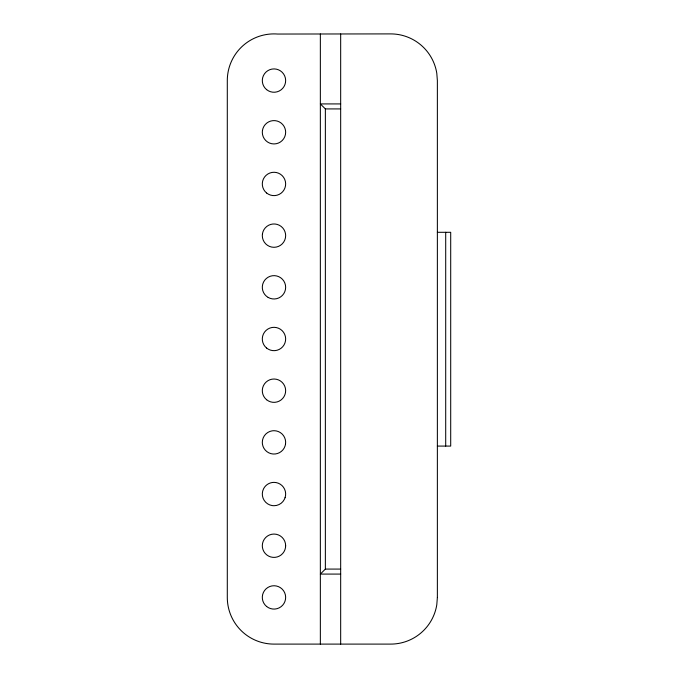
<?xml version="1.0" encoding="UTF-8"?>
<svg xmlns="http://www.w3.org/2000/svg" width="678" height="678" viewBox="0 0 678 678"><rect width="100%" height="100%" fill="white"/><g stroke="black" fill="none" stroke-linecap="round" stroke-linejoin="round"><path stroke-width="1.02" d="M340.67 103.92L320.355 103.92L325.364 108.921L325.364 569.079L320.355 574.08L340.67 574.08M325.364 108.921L340.67 108.921M437.369 232.3L450.7 232.3L450.7 446.082L437.369 446.082M325.364 569.079L340.67 569.079M445.7 232.3L445.7 446.082M340.67 33.968L340.67 644.1M320.355 33.993L320.355 644.1M437.369 597.42L436.793 604.717A46.68 46.68 0 0 1 390.681 644.1L273.98 644.1A46.68 46.68 0 0 1 227.299 597.42L227.299 80.58A46.68 46.68 0 0 1 277.641 34.044L390.681 33.9A46.68 46.68 0 0 1 436.793 73.283L437.369 80.58L437.369 597.42M262.454 130.439L262.31 132.269A11.67 11.67 0 0 0 273.98 143.939A11.67 11.67 0 0 0 285.65 132.269L285.506 130.439A11.67 11.67 0 0 0 262.454 130.439M262.454 233.808L262.31 235.63A11.67 11.67 0 0 0 273.98 247.301A11.67 11.67 0 0 0 285.65 235.63L285.506 233.808A11.67 11.67 0 0 0 262.454 233.808M285.65 545.731L285.506 547.561A11.67 11.67 0 0 1 262.454 547.561L262.31 545.731A11.67 11.67 0 0 1 273.98 534.061A11.67 11.67 0 0 1 285.65 545.731M285.506 444.192L285.082 445.971A11.67 11.67 0 0 1 262.454 444.192L262.31 442.37A11.67 11.67 0 0 1 272.149 430.844L273.98 430.7A11.67 11.67 0 0 1 285.506 444.192M285.082 497.66L284.379 499.347A11.67 11.67 0 0 1 273.98 505.72L272.149 505.576A11.67 11.67 0 0 1 263.581 488.753L264.539 487.194A11.67 11.67 0 0 1 272.149 482.524L273.98 482.38A11.67 11.67 0 0 1 285.082 497.66M266.632 606.488A11.67 11.67 0 0 0 285.506 599.242A11.67 11.67 0 0 0 269.793 586.521A11.67 11.67 0 0 0 266.632 606.488M266.632 348.068A11.67 11.67 0 0 0 285.506 340.822A11.67 11.67 0 0 0 269.793 328.101A11.67 11.67 0 0 0 266.632 348.068M268.141 297.422A11.67 11.67 0 0 0 285.65 287.319A11.67 11.67 0 0 0 268.141 277.209A11.67 11.67 0 0 0 268.141 297.422M266.632 399.757A11.67 11.67 0 0 0 285.506 392.511A11.67 11.67 0 0 0 269.793 379.79A11.67 11.67 0 0 0 266.632 399.757M266.632 89.649A11.67 11.67 0 0 0 285.506 82.411A11.67 11.67 0 0 0 269.793 69.69A11.67 11.67 0 0 0 266.632 89.649M266.632 193.018A11.67 11.67 0 0 0 285.506 185.772A11.67 11.67 0 0 0 269.793 173.051A11.67 11.67 0 0 0 266.632 193.018"/></g></svg>
